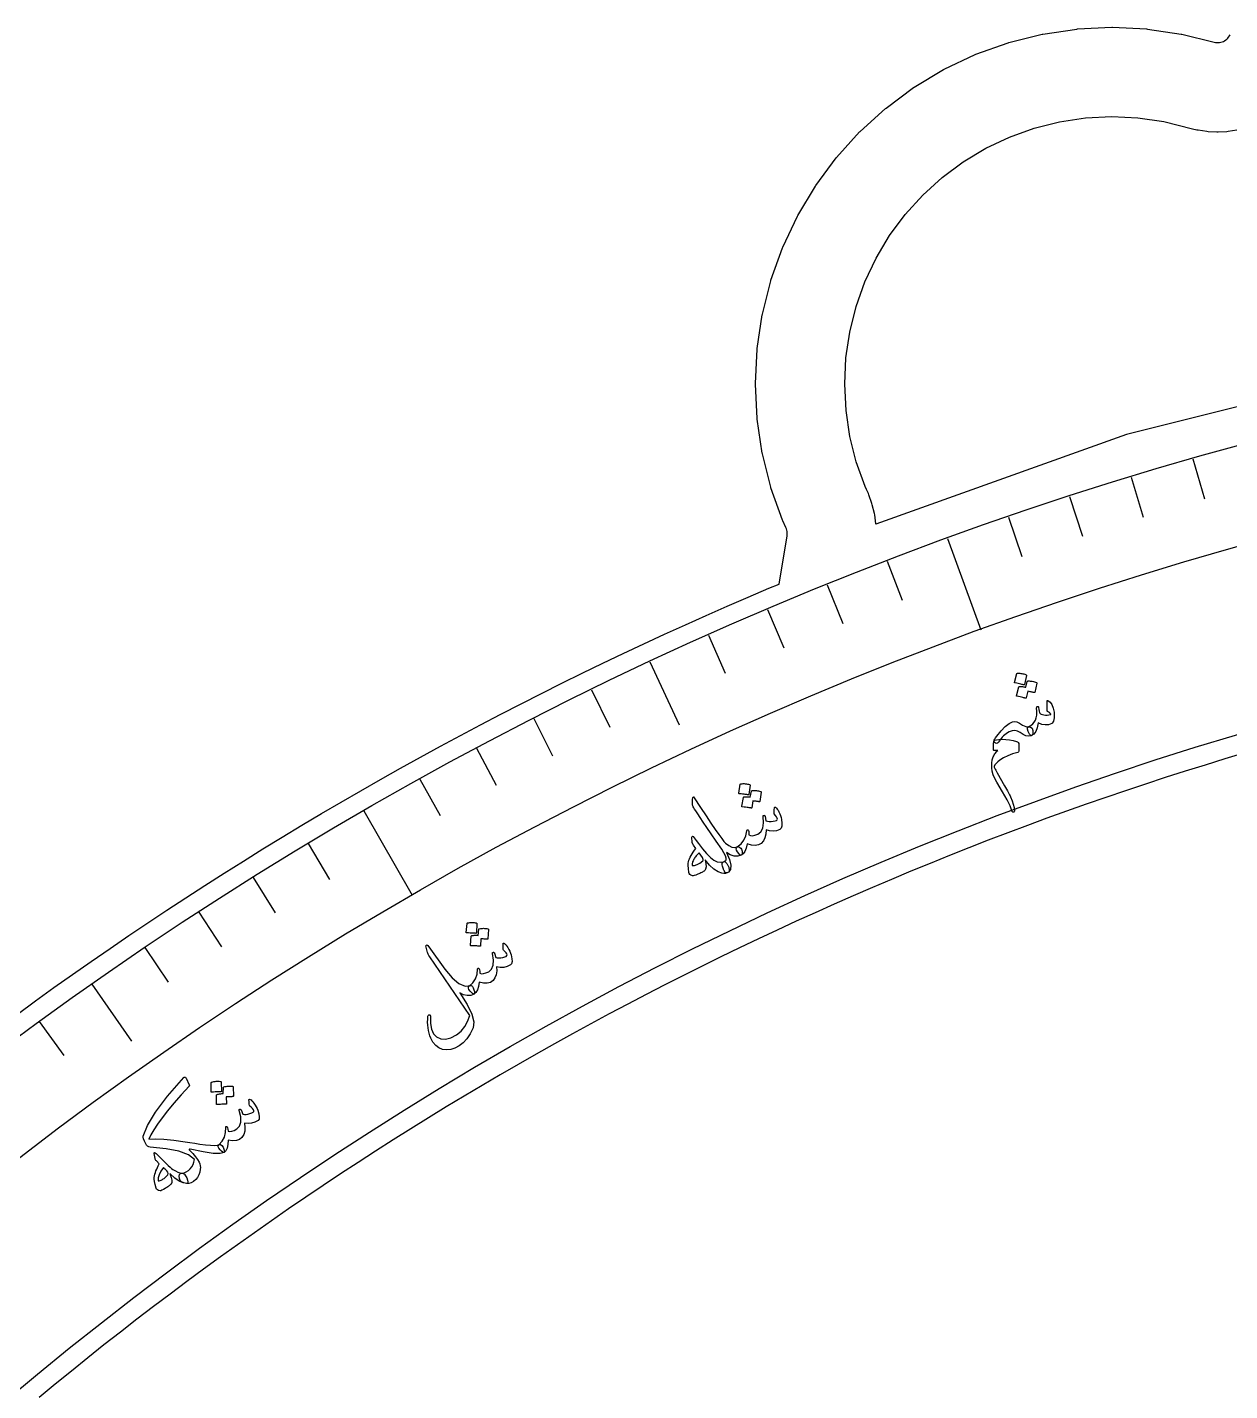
# Model space of a CAD drawing. Header units: millimetres. Extents: x -80 to 80, y -80 to 104.
# Drawn here: x -47.33 to -21.28, y 56.8 to 86.34 of the extents above; entities that cross this region are included whole.
import ezdxf

# ---------------------------------------------------------------- set-up
doc = ezdxf.new("R2010")
doc.units = ezdxf.units.MM
for name, color, linetype in [('CUT_INNER', 6, 'Continuous'), ('CUT_OUTER', 1, 'Continuous'), ('ENGRAVE', 7, 'Continuous'), ('ENGRAVE_FINE', 8, 'Continuous'), ('TEXT', 5, 'Continuous')]:
    doc.layers.add(name, color=color, linetype=linetype)

msp = doc.modelspace()

# ---------------------------------------------------------------- linework, layer by layer
at = {"layer": 'CUT_INNER'}
msp.add_lwpolyline([(-20.9487, 70.6157), (-21.3816, 70.4858), (-21.8137, 70.3533), (-22.245, 70.2181), (-22.6754, 70.0803), (-23.105, 69.9399), (-23.5337, 69.7968), (-23.9615, 69.6511), (-24.3885, 69.5027), (-24.8145, 69.3518), (-25.2395, 69.1982), (-25.6636, 69.042), (-26.0868, 68.8833), (-26.509, 68.7219), (-26.9301, 68.558), (-27.3503, 68.3914), (-27.7694, 68.2223), (-28.1875, 68.0507), (-28.6045, 67.8764), (-29.0205, 67.6996), (-29.4353, 67.5203), (-29.8491, 67.3384), (-30.2617, 67.154), (-30.6732, 66.967), (-31.0835, 66.7776), (-31.4926, 66.5856), (-31.9006, 66.3911), (-32.3074, 66.1941), (-32.7129, 65.9946), (-33.1172, 65.7927), (-33.5203, 65.5882), (-33.9221, 65.3813), (-34.3227, 65.1719), (-34.7219, 64.9601), (-35.1198, 64.7458), (-35.5165, 64.5291), (-35.9117, 64.31), (-36.3056, 64.0884), (-36.6982, 63.8645), (-37.0894, 63.6381), (-37.4792, 63.4093), (-37.8675, 63.1781), (-38.2545, 62.9446), (-38.64, 62.7087), (-39.024, 62.4704), (-39.4066, 62.2298), (-39.7877, 61.9868), (-40.1673, 61.7415), (-40.5454, 61.4939), (-40.9219, 61.244), (-41.2969, 60.9917), (-41.6704, 60.7372), (-42.0423, 60.4804), (-42.4126, 60.2213), (-42.7813, 59.9599), (-43.1484, 59.6963), (-43.5139, 59.4304), (-43.8777, 59.1623), (-44.2399, 58.8919), (-44.6004, 58.6194), (-44.9593, 58.3446), (-45.3164, 58.0676), (-45.6719, 57.7885), (-46.0256, 57.5072), (-46.3776, 57.2237), (-46.7278, 56.938), (-47.0763, 56.6502)], dxfattribs=at)
at = {"layer": 'CUT_OUTER'}
msp.add_lwpolyline([(-47.5562, 64.9512), (-47.1567, 65.2418), (-46.7555, 65.5299), (-46.3526, 65.8156), (-45.9479, 66.0988), (-45.5414, 66.3794), (-45.1333, 66.6576), (-44.7234, 66.9333), (-44.3119, 67.2065), (-43.8987, 67.4771), (-43.4838, 67.7452), (-43.0673, 68.0107), (-42.6492, 68.2737), (-42.2295, 68.5341), (-41.8082, 68.7919), (-41.3853, 69.0472), (-40.9608, 69.2998), (-40.5348, 69.5498), (-40.1073, 69.7972), (-39.6783, 70.042), (-39.2478, 70.2841), (-38.8158, 70.5236), (-38.3823, 70.7605), (-37.9474, 70.9947), (-37.5111, 71.2262), (-37.0734, 71.455), (-36.6342, 71.6811), (-36.1937, 71.9046), (-35.7518, 72.1253), (-35.3086, 72.3433), (-34.8641, 72.5586), (-34.4182, 72.7711), (-33.971, 72.981), (-33.5226, 73.188), (-33.0729, 73.3923), (-32.6219, 73.5939), (-32.1697, 73.7927), (-31.7164, 73.9887), (-31.2618, 74.1819), (-31.0445, 74.2727), (-30.8699, 75.3199), (-30.8665, 75.3501), (-30.866, 75.3804), (-30.8687, 75.4106), (-30.8744, 75.4404), (-30.8831, 75.4695), (-30.8946, 75.4975), (-30.9646, 75.6454), (-30.9702, 75.659), (-31.2208, 76.3592), (-31.225, 76.3733), (-31.4057, 77.0947), (-31.4086, 77.1091), (-31.5177, 77.8447), (-31.5191, 77.8593), (-31.5556, 78.6021), (-31.5556, 78.6168), (-31.5191, 79.3596), (-31.5177, 79.3742), (-31.4086, 80.1098), (-31.4057, 80.1243), (-31.225, 80.8456), (-31.2208, 80.8597), (-30.9702, 81.5599), (-30.9646, 81.5735), (-30.6466, 82.2458), (-30.6397, 82.2587), (-30.2574, 82.8966), (-30.2492, 82.9088), (-29.8062, 83.5061), (-29.7969, 83.5175), (-29.2975, 84.0685), (-29.2871, 84.0789), (-28.736, 84.5783), (-28.7247, 84.5877), (-28.1274, 85.0307), (-28.1151, 85.0389), (-27.4773, 85.4212), (-27.4643, 85.4281), (-26.792, 85.7461), (-26.7784, 85.7517), (-26.0783, 86.0022), (-26.0642, 86.0065), (-25.3428, 86.1872), (-25.3284, 86.1901), (-24.5928, 86.2992), (-24.5781, 86.3006), (-23.8354, 86.3371), (-23.8206, 86.3371), (-23.0779, 86.3006), (-23.0632, 86.2992), (-22.3276, 86.1901), (-22.3132, 86.1872), (-21.6151, 86.0123), (-21.5862, 86.0066), (-21.5569, 86.0037), (-21.5275, 86.0037), (-21.4982, 86.0066), (-21.4693, 86.0123), (-21.4411, 86.0209), (-21.4139, 86.0321), (-21.3879, 86.046), (-21.3635, 86.0624), (-21.3407, 86.081), (-21.3199, 86.1019), (-21.3012, 86.1246), (-21.2849, 86.1491), (-21.271, 86.1751)], dxfattribs=at)
at = {"layer": 'ENGRAVE'}
for points in [[(-15.8023, 79.4436), (-23.5131, 77.5122), (-28.9432, 75.5692), (-28.9441, 75.5799), (-28.9711, 75.7734), (-28.9768, 75.8032), (-29.0231, 75.993), (-29.0318, 76.0221), (-29.097, 76.2062), (-29.1086, 76.2342), (-29.1481, 76.3236), (-29.1779, 76.3865), (-29.3703, 76.9225), (-29.5089, 77.4738), (-29.5929, 78.0361), (-29.6213, 78.604), (-29.594, 79.1718), (-29.5111, 79.7343), (-29.3735, 80.2859), (-29.1824, 80.8214), (-28.9398, 81.3356), (-28.648, 81.8235), (-28.3098, 82.2804), (-27.9284, 82.7021), (-27.5075, 83.0843), (-27.0512, 83.4234), (-26.5638, 83.7161), (-26.0501, 83.9597), (-25.515, 84.1517), (-24.9636, 84.2904), (-24.4013, 84.3743), (-23.8335, 84.4028), (-23.2656, 84.3754), (-22.7032, 84.2925), (-22.0827, 84.1378), (-21.992, 84.1174), (-21.9631, 84.1117), (-21.7756, 84.0839), (-21.7463, 84.081), (-21.5569, 84.0717), (-21.5275, 84.0717), (-21.3381, 84.081), (-21.3088, 84.0839), (-21.1212, 84.1117)], [(-27.3922, 75.2595), (-26.6714, 73.2791)], [(-33.8473, 72.5857), (-33.2111, 71.2214)], [(-40.0447, 69.3595), (-38.991, 67.5344)], [(-45.9374, 65.6054), (-45.074, 64.3723)]]:
    msp.add_lwpolyline(points, dxfattribs=at)
for radius in [80.0894, 77.982, 74.068]:
    msp.add_circle((0, 0), radius, dxfattribs=at)
at = {"layer": 'ENGRAVE_FINE'}
for points in [[(-22.0756, 76.9869), (-21.8267, 76.1187)], [(-23.4159, 76.5899), (-23.1518, 75.7262)], [(-24.749, 76.1696), (-24.4699, 75.3106)], [(-26.0746, 75.7261), (-25.7805, 74.8721)], [(-28.7015, 74.7699), (-28.3778, 73.9267)], [(-30.002, 74.2576), (-29.6637, 73.4202)], [(-31.2934, 73.7227), (-30.9405, 72.8913)], [(-32.5753, 73.1654), (-32.2079, 72.3402)], [(-35.1089, 71.9839), (-34.713, 71.1721)], [(-36.3598, 71.3602), (-35.9498, 70.5555)], [(-37.5997, 70.7148), (-37.1757, 69.9173)], [(-38.8281, 70.0478), (-38.3903, 69.2578)], [(-41.2491, 68.6501), (-40.7839, 67.8759)], [(-42.4409, 67.9197), (-41.9623, 67.1537)], [(-43.6198, 67.1687), (-43.1279, 66.4112)], [(-44.7855, 66.3972), (-44.2804, 65.6484)], [(-47.0754, 64.7937), (-46.5445, 64.063)]]:
    msp.add_lwpolyline(points, dxfattribs=at)
at = {"layer": 'TEXT'}
for points in [[(-25.8914, 72.3325), (-25.8897, 72.3361), (-25.8865, 72.3391), (-25.8819, 72.3413), (-25.8758, 72.3429), (-25.8518, 72.3426), (-25.8283, 72.3413), (-25.8052, 72.339), (-25.7824, 72.3356), (-25.7599, 72.3311), (-25.7373, 72.3254), (-25.7149, 72.3184), (-25.6924, 72.3103), (-25.6863, 72.3066), (-25.6824, 72.3025), (-25.6807, 72.2978), (-25.6813, 72.2927), (-25.7268, 72.0949), (-25.7295, 72.0907), (-25.7342, 72.0887), (-25.7409, 72.089), (-25.7497, 72.0915), (-25.7572, 72.0936), (-25.769, 72.0966), (-25.785, 72.1004), (-25.8052, 72.1051), (-25.8299, 72.1106), (-25.8595, 72.1168), (-25.8938, 72.1236), (-25.9329, 72.1311), (-25.9383, 72.1327), (-25.9416, 72.1351), (-25.9427, 72.1383), (-25.9417, 72.1423)], [(-25.6648, 72.1648), (-25.6631, 72.1684), (-25.6599, 72.1713), (-25.6553, 72.1735), (-25.6492, 72.1751), (-25.6253, 72.1748), (-25.6019, 72.1734), (-25.5788, 72.171), (-25.5561, 72.1675), (-25.5336, 72.1629), (-25.5112, 72.1571), (-25.4887, 72.1501), (-25.4664, 72.1419), (-25.4615, 72.1387), (-25.4584, 72.1346), (-25.457, 72.1296), (-25.4575, 72.1236), (-25.503, 71.926), (-25.505, 71.9229), (-25.5092, 71.9214), (-25.5154, 71.9216), (-25.5237, 71.9234), (-25.5292, 71.9247), (-25.5378, 71.9268), (-25.5495, 71.9295), (-25.5643, 71.9329), (-25.5822, 71.9368), (-25.603, 71.9412), (-25.6269, 71.946), (-25.6538, 71.9512), (-25.6861, 71.8058), (-25.6888, 71.8016), (-25.6935, 71.7996), (-25.7002, 71.7999), (-25.7089, 71.8024), (-25.7164, 71.8045), (-25.7281, 71.8075), (-25.7441, 71.8113), (-25.7643, 71.8161), (-25.7889, 71.8216), (-25.8184, 71.8277), (-25.8526, 71.8346), (-25.8916, 71.8421), (-25.896, 71.844), (-25.8986, 71.8467), (-25.8994, 71.85), (-25.8983, 71.854), (-25.8485, 72.0442), (-25.8468, 72.0478), (-25.8436, 72.0507), (-25.839, 72.053), (-25.8329, 72.0545), (-25.8161, 72.0544), (-25.7992, 72.0538), (-25.7823, 72.0527), (-25.7654, 72.0512), (-25.7486, 72.0491), (-25.732, 72.0461), (-25.7155, 72.0424), (-25.6992, 72.0378)], [(-25.234, 71.7345), (-25.2334, 71.7442), (-25.2305, 71.75), (-25.2253, 71.7518), (-25.2178, 71.7497), (-25.1707, 71.7152), (-25.133, 71.6614), (-25.1046, 71.5881), (-25.0856, 71.4955), (-25.0819, 71.454), (-25.0814, 71.414), (-25.0841, 71.3756), (-25.09, 71.3388), (-25.0987, 71.3052), (-25.1083, 71.2793), (-25.1189, 71.2611), (-25.1303, 71.2506), (-25.2021, 71.2274), (-25.2759, 71.2218), (-25.3519, 71.2339), (-25.4301, 71.2637), (-25.4508, 71.159), (-25.4818, 71.0784), (-25.5231, 71.0219), (-25.5747, 70.9894), (-25.5838, 70.9893), (-25.594, 70.995), (-25.6055, 71.0066), (-25.6182, 71.024), (-25.6489, 71.0825), (-25.6634, 71.128), (-25.6616, 71.1605), (-25.6434, 71.18), (-25.5911, 71.2098), (-25.5476, 71.2438), (-25.5132, 71.282), (-25.4876, 71.3244), (-25.4702, 71.3747), (-25.4601, 71.4364), (-25.4574, 71.5096), (-25.4619, 71.5942), (-25.4612, 71.6047), (-25.4578, 71.6129), (-25.4518, 71.6188), (-25.4432, 71.6223), (-25.4334, 71.623), (-25.426, 71.6194), (-25.421, 71.6118), (-25.4185, 71.6), (-25.4123, 71.5543), (-25.4055, 71.518), (-25.3982, 71.4912), (-25.3904, 71.4738), (-25.3794, 71.4629), (-25.3617, 71.4535), (-25.3374, 71.4456), (-25.3065, 71.4391), (-25.2707, 71.4358), (-25.2341, 71.4366), (-25.1965, 71.4417), (-25.1581, 71.4509), (-25.1579, 71.451), (-25.1575, 71.4511), (-25.1569, 71.4513), (-25.1559, 71.4517), (-25.1552, 71.4542), (-25.1564, 71.4581), (-25.1596, 71.4633), (-25.1648, 71.47), (-25.1731, 71.4784), (-25.1857, 71.4889), (-25.2027, 71.5014), (-25.2239, 71.516), (-25.2277, 71.5187), (-25.2304, 71.5227), (-25.2321, 71.5279), (-25.2328, 71.5344)], [(-25.9849, 71.291), (-25.9434, 71.2966), (-25.893, 71.2867), (-25.8336, 71.2611), (-25.7653, 71.2198), (-25.7298, 71.1987), (-25.6988, 71.1846), (-25.6721, 71.1776), (-25.6498, 71.1778), (-25.5961, 71.1765), (-25.5609, 71.1511), (-25.5442, 71.1018), (-25.546, 71.0285), (-25.5495, 71.0147), (-25.5565, 71.0032), (-25.567, 70.994), (-25.5811, 70.9871), (-25.6353, 70.9771), (-25.6928, 70.9851), (-25.7536, 71.0109), (-25.8177, 71.0548), (-25.8737, 71.0893), (-25.9327, 71.1033), (-25.9947, 71.0967), (-26.0596, 71.0695), (-26.0917, 71.0505), (-26.1224, 71.0296), (-26.1517, 71.0069), (-26.1794, 70.9823), (-26.2055, 70.9558), (-26.2296, 70.9277), (-26.2517, 70.8979), (-26.2718, 70.8665), (-26.291, 70.8417), (-26.3109, 70.8268), (-26.3315, 70.8218), (-26.3528, 70.8268), (-26.3725, 70.8376), (-26.3855, 70.8489), (-26.3918, 70.8605), (-26.3913, 70.8725), (-26.3845, 70.8892), (-26.3709, 70.9126), (-26.3505, 70.9427), (-26.3233, 70.9795), (-26.2286, 71.0964), (-26.1405, 71.1873), (-26.0593, 71.2521), (-25.9849, 71.291)], [(-26.3993, 70.7014), (-26.3991, 70.7699), (-26.3966, 70.8225), (-26.3917, 70.8592), (-26.3845, 70.8799), (-26.3661, 70.8927), (-26.3311, 70.9021), (-26.2796, 70.908), (-26.2115, 70.9104), (-26.1319, 70.908), (-26.0527, 70.8994), (-25.974, 70.8845), (-25.8958, 70.8633), (-25.8748, 70.8539), (-25.8596, 70.8394), (-25.8504, 70.8197), (-25.847, 70.7949), (-25.8456, 70.7693), (-25.8448, 70.7466), (-25.8443, 70.7266), (-25.8443, 70.7096), (-25.8446, 70.6955), (-25.8448, 70.6848), (-25.8451, 70.6774), (-25.8453, 70.6732), (-25.8481, 70.6535), (-25.8534, 70.6385), (-25.8614, 70.6282), (-25.872, 70.6227), (-25.9846, 70.5926), (-26.0872, 70.5549), (-26.18, 70.5096), (-26.2627, 70.4567), (-26.3057, 70.4233), (-26.3404, 70.3892), (-26.3669, 70.3547), (-26.3852, 70.3196), (-26.384, 70.3144), (-26.3807, 70.306), (-26.3752, 70.2942), (-26.3677, 70.2793), (-26.358, 70.261), (-26.3462, 70.2395), (-26.3323, 70.2148), (-26.3163, 70.1867), (-26.1584, 69.9045), (-26.1359, 69.8652), (-26.115, 69.8285), (-26.0957, 69.7943), (-26.0782, 69.7626), (-26.0626, 69.7335), (-26.0489, 69.7071), (-26.0374, 69.6835), (-26.0278, 69.6625), (-25.9933, 69.58), (-25.9676, 69.5029), (-25.9507, 69.4313), (-25.9425, 69.3651), (-25.9441, 69.352), (-25.948, 69.342), (-25.9542, 69.335), (-25.9626, 69.3311), (-25.9756, 69.3312), (-25.9869, 69.3394), (-25.9965, 69.3558), (-26.0046, 69.3803), (-26.0388, 69.4701), (-26.1034, 69.5999), (-26.1983, 69.7697), (-26.3239, 69.9795), (-26.3683, 70.0632), (-26.4014, 70.1427), (-26.4231, 70.2182), (-26.4334, 70.2895), (-26.4349, 70.3228), (-26.4352, 70.3546), (-26.4344, 70.3849), (-26.4324, 70.4137), (-26.4292, 70.4408), (-26.4247, 70.4662), (-26.4189, 70.4898), (-26.4119, 70.5116), (-26.4025, 70.5326), (-26.392, 70.5533), (-26.3802, 70.5734), (-26.3672, 70.5932), (-26.3532, 70.6125), (-26.3383, 70.6316), (-26.3225, 70.6504), (-26.3059, 70.6689), (-26.3076, 70.6694), (-26.3099, 70.6698), (-26.3126, 70.67), (-26.3159, 70.67), (-26.3197, 70.6698), (-26.324, 70.6693), (-26.3289, 70.6687), (-26.3342, 70.6679), (-26.3393, 70.6684), (-26.3444, 70.6687), (-26.3495, 70.6688), (-26.3548, 70.6687), (-26.3602, 70.6685), (-26.3658, 70.6685), (-26.3715, 70.6685), (-26.3775, 70.6686), (-26.3871, 70.6712), (-26.3939, 70.6775), (-26.398, 70.6876), (-26.3993, 70.7014)], [(-31.8831, 69.9358), (-31.8817, 69.9396), (-31.8787, 69.9427), (-31.8743, 69.9454), (-31.8684, 69.9475), (-31.8445, 69.9492), (-31.8209, 69.9499), (-31.7977, 69.9495), (-31.7747, 69.948), (-31.7518, 69.9454), (-31.7289, 69.9416), (-31.7059, 69.9366), (-31.6828, 69.9304), (-31.6764, 69.9273), (-31.6722, 69.9235), (-31.6702, 69.919), (-31.6703, 69.9138), (-31.699, 69.7129), (-31.7014, 69.7084), (-31.7059, 69.706), (-31.7127, 69.7057), (-31.7216, 69.7075), (-31.7293, 69.709), (-31.7413, 69.711), (-31.7575, 69.7135), (-31.7781, 69.7164), (-31.8032, 69.7198), (-31.8332, 69.7235), (-31.8679, 69.7274), (-31.9075, 69.7316), (-31.9131, 69.7328), (-31.9166, 69.7349), (-31.918, 69.738), (-31.9173, 69.742)], [(-31.6432, 69.7877), (-31.6417, 69.7914), (-31.6388, 69.7946), (-31.6344, 69.7972), (-31.6284, 69.7993), (-31.6046, 69.801), (-31.5811, 69.8016), (-31.5579, 69.8011), (-31.535, 69.7996), (-31.5122, 69.7969), (-31.4893, 69.793), (-31.4664, 69.7879), (-31.4434, 69.7816), (-31.4383, 69.7788), (-31.4348, 69.775), (-31.4331, 69.7701), (-31.433, 69.7641), (-31.4618, 69.5633), (-31.4636, 69.5601), (-31.4676, 69.5583), (-31.4738, 69.5579), (-31.4823, 69.559), (-31.4879, 69.5599), (-31.4966, 69.5612), (-31.5085, 69.5629), (-31.5235, 69.5651), (-31.5417, 69.5675), (-31.5629, 69.5701), (-31.5871, 69.5729), (-31.6143, 69.5758), (-31.6343, 69.4282), (-31.6366, 69.4237), (-31.6411, 69.4214), (-31.6478, 69.4211), (-31.6567, 69.4229), (-31.6644, 69.4244), (-31.6763, 69.4263), (-31.6926, 69.4288), (-31.7131, 69.4318), (-31.7381, 69.4352), (-31.768, 69.4389), (-31.8027, 69.4428), (-31.8422, 69.447), (-31.8468, 69.4486), (-31.8496, 69.4511), (-31.8506, 69.4543), (-31.8498, 69.4584), (-31.8162, 69.6521), (-31.8148, 69.6558), (-31.8118, 69.659), (-31.8074, 69.6616), (-31.8015, 69.6637), (-31.7847, 69.665), (-31.7678, 69.6658), (-31.7509, 69.6661), (-31.7339, 69.6661), (-31.717, 69.6654), (-31.7001, 69.6638), (-31.6834, 69.6615), (-31.6668, 69.6583)], [(-32.2669, 68.1563), (-32.2735, 68.1964), (-32.2731, 68.2268), (-32.2655, 68.2475), (-32.2509, 68.2585), (-32.2279, 68.2673), (-32.2106, 68.2769), (-32.1989, 68.2872), (-32.1929, 68.2983), (-32.1918, 68.3375), (-32.2072, 68.3892), (-32.239, 68.4534), (-32.2872, 68.5301), (-32.4067, 68.7062), (-32.5131, 68.863), (-32.6062, 69.0004), (-32.6861, 69.1186), (-32.7529, 69.2174), (-32.8066, 69.2969), (-32.8473, 69.3571), (-32.8749, 69.3979), (-32.8918, 69.4255), (-32.9043, 69.4493), (-32.9125, 69.4693), (-32.9164, 69.4854), (-32.921, 69.6127), (-32.915, 69.6453), (-32.9062, 69.6614), (-32.8946, 69.6611), (-32.8804, 69.6443), (-32.746, 69.4348), (-32.6258, 69.2501), (-32.5197, 69.0903), (-32.4276, 68.9555), (-32.3498, 68.8454), (-32.2864, 68.7597), (-32.2373, 68.6986), (-32.2026, 68.662), (-32.1313, 68.6083), (-32.0654, 68.577), (-32.0047, 68.5681), (-31.9492, 68.5816), (-31.9315, 68.5856), (-31.9132, 68.5816), (-31.8943, 68.5694), (-31.8747, 68.5492), (-31.8601, 68.5288), (-31.8495, 68.5069), (-31.8427, 68.4835), (-31.84, 68.4586), (-31.8412, 68.4363), (-31.8455, 68.4188), (-31.853, 68.406), (-31.8636, 68.3979), (-31.94, 68.3756), (-32.019, 68.3787), (-32.1008, 68.4073), (-32.1853, 68.4612), (-32.1182, 68.3058), (-32.0881, 68.1822), (-32.0947, 68.0904), (-32.1382, 68.0304), (-32.1525, 68.0214), (-32.1659, 68.016), (-32.1786, 68.0141), (-32.1905, 68.0156), (-32.2038, 68.0213), (-32.2159, 68.0316), (-32.2268, 68.0465), (-32.2366, 68.066), (-32.2408, 68.0776), (-32.245, 68.0891), (-32.2492, 68.1005), (-32.2532, 68.1117), (-32.2571, 68.1228), (-32.2607, 68.134), (-32.264, 68.1451), (-32.2669, 68.1563)], [(-31.1406, 69.4339), (-31.1375, 69.439), (-31.1317, 69.4404), (-31.1234, 69.4379), (-31.1124, 69.4318), (-31.0981, 69.4194), (-31.0825, 69.3995), (-31.0658, 69.3722), (-31.0479, 69.3373), (-31.0291, 69.297), (-31.0135, 69.2565), (-31.0013, 69.2157), (-30.9923, 69.1747), (-30.9824, 69.0916), (-30.9843, 69.0278), (-30.9979, 68.9834), (-31.0233, 68.9585), (-31.0972, 68.9303), (-31.1723, 68.919), (-31.2487, 68.9248), (-31.3263, 68.9475), (-31.3302, 68.8543), (-31.3488, 68.7746), (-31.382, 68.7083), (-31.4298, 68.6553), (-31.4897, 68.621), (-31.5603, 68.6078), (-31.6415, 68.6156), (-31.7334, 68.6445), (-31.7548, 68.5532), (-31.7839, 68.4815), (-31.8208, 68.4295), (-31.8656, 68.397), (-31.8781, 68.398), (-31.8954, 68.4104), (-31.9173, 68.4343), (-31.944, 68.4697), (-31.9652, 68.5071), (-31.9734, 68.538), (-31.9688, 68.5625), (-31.9512, 68.5806), (-31.8672, 68.6456), (-31.8041, 68.7253), (-31.762, 68.8196), (-31.7407, 68.9287), (-31.7396, 68.9347), (-31.7376, 68.9395), (-31.7348, 68.9431), (-31.7311, 68.9455), (-31.726, 68.9473), (-31.721, 68.9477), (-31.716, 68.9469), (-31.711, 68.9449), (-31.704, 68.9348), (-31.6999, 68.9141), (-31.6987, 68.8827), (-31.7003, 68.8408), (-31.6656, 68.825), (-31.6216, 68.8218), (-31.5683, 68.8313), (-31.5057, 68.8533), (-31.4379, 68.9033), (-31.3957, 68.9846), (-31.379, 69.0971), (-31.3878, 69.241), (-31.3884, 69.2483), (-31.3876, 69.2541), (-31.3855, 69.2583), (-31.382, 69.2609), (-31.376, 69.263), (-31.3703, 69.2637), (-31.3649, 69.2631), (-31.3598, 69.2611), (-31.3549, 69.2571), (-31.351, 69.2527), (-31.3482, 69.2478), (-31.3464, 69.2424), (-31.3279, 69.147), (-31.2943, 69.1366), (-31.257, 69.1309), (-31.216, 69.13), (-31.1712, 69.1338), (-31.1297, 69.1419), (-31.1002, 69.1528), (-31.0829, 69.1666), (-31.0776, 69.1834), (-31.0823, 69.2031), (-31.0959, 69.2282), (-31.1183, 69.2586), (-31.1496, 69.2942), (-31.1526, 69.3068), (-31.1522, 69.3343), (-31.1482, 69.3767), (-31.1406, 69.4339)], [(-32.5272, 68.3492), (-32.4574, 68.2919), (-32.3881, 68.2577), (-32.3193, 68.2465), (-32.2509, 68.2585), (-32.2318, 68.261), (-32.2128, 68.2553), (-32.1941, 68.2414), (-32.1755, 68.2194), (-32.1674, 68.2069), (-32.1597, 68.1939), (-32.1524, 68.1803), (-32.1455, 68.1663), (-32.1393, 68.1518), (-32.1341, 68.1369), (-32.1299, 68.1214), (-32.1267, 68.1055), (-32.1232, 68.0785), (-32.1236, 68.0572), (-32.1279, 68.0414), (-32.1361, 68.0313), (-32.1698, 68.0154), (-32.2051, 68.0062), (-32.2421, 68.0036), (-32.2806, 68.0077), (-32.3667, 68.0399), (-32.4566, 68.0992), (-32.5503, 68.1856), (-32.6477, 68.2992), (-32.6306, 68.2126), (-32.6261, 68.1448), (-32.6344, 68.0959), (-32.6554, 68.0659), (-32.6696, 68.0556), (-32.685, 68.0454), (-32.7015, 68.0353), (-32.7191, 68.0253), (-32.738, 68.0153), (-32.7583, 68.0052), (-32.7799, 67.9951), (-32.8029, 67.9849), (-32.8458, 67.9676), (-32.8799, 67.9565), (-32.9052, 67.9514), (-32.9216, 67.9526), (-32.9531, 67.9639), (-32.9765, 67.9797), (-32.9918, 68.0001), (-32.9991, 68.0251), (-33.0083, 68.1094), (-33.013, 68.176), (-33.013, 68.2247), (-33.0084, 68.2557), (-32.9981, 68.2892), (-32.9849, 68.3233), (-32.9689, 68.3582), (-32.9501, 68.3938), (-32.9286, 68.4302), (-32.9042, 68.4672), (-32.877, 68.5049), (-32.8469, 68.5433), (-32.8981, 68.6187), (-32.9037, 68.628), (-32.9088, 68.6366), (-32.9135, 68.6445), (-32.9177, 68.6517), (-32.9211, 68.6584), (-32.9235, 68.6646), (-32.9249, 68.6703), (-32.9253, 68.6755), (-32.9302, 68.7905), (-32.928, 68.8072), (-32.9192, 68.8108), (-32.9039, 68.8013), (-32.8819, 68.7787), (-32.8368, 68.7145), (-32.7917, 68.6534), (-32.7467, 68.5953), (-32.7018, 68.5404), (-32.6573, 68.4883), (-32.6133, 68.4391), (-32.57, 68.3928), (-32.5272, 68.3492)], [(-32.776, 68.4475), (-32.7884, 68.4362), (-32.8011, 68.4242), (-32.814, 68.4115), (-32.8272, 68.398), (-32.8403, 68.3834), (-32.8531, 68.3674), (-32.8655, 68.3501), (-32.8776, 68.3313), (-32.8892, 68.3128), (-32.8995, 68.2939), (-32.9084, 68.2748), (-32.9159, 68.2554), (-32.9219, 68.2358), (-32.9262, 68.216), (-32.9289, 68.1961), (-32.93, 68.1761), (-32.8738, 68.1774), (-32.8164, 68.1952), (-32.758, 68.2294), (-32.6983, 68.28), (-32.6913, 68.2926), (-32.6896, 68.3085), (-32.6932, 68.3279), (-32.7022, 68.3505)], [(-37.8045, 66.9206), (-37.8034, 66.9245), (-37.8007, 66.9279), (-37.7965, 66.9309), (-37.7908, 66.9335), (-37.7672, 66.9373), (-37.7437, 66.94), (-37.7205, 66.9417), (-37.6975, 66.9422), (-37.6745, 66.9416), (-37.6514, 66.9397), (-37.628, 66.9367), (-37.6045, 66.9325), (-37.5978, 66.93), (-37.5933, 66.9265), (-37.5909, 66.9222), (-37.5906, 66.9171), (-37.6019, 66.7144), (-37.6038, 66.7098), (-37.6081, 66.707), (-37.6148, 66.7061), (-37.6239, 66.7072), (-37.6316, 66.708), (-37.6437, 66.7089), (-37.6602, 66.71), (-37.6809, 66.7112), (-37.7062, 66.7124), (-37.7364, 66.7134), (-37.7714, 66.7143), (-37.8112, 66.7151), (-37.8168, 66.7158), (-37.8204, 66.7176), (-37.8221, 66.7205), (-37.8218, 66.7246)], [(-37.5526, 66.7938), (-37.5515, 66.7976), (-37.5489, 66.8011), (-37.5447, 66.8041), (-37.539, 66.8066), (-37.5154, 66.8104), (-37.492, 66.813), (-37.4689, 66.8145), (-37.4459, 66.815), (-37.423, 66.8143), (-37.3999, 66.8124), (-37.3766, 66.8093), (-37.3531, 66.805), (-37.3477, 66.8027), (-37.344, 66.7991), (-37.3418, 66.7944), (-37.3412, 66.7884), (-37.3526, 66.5859), (-37.3541, 66.5825), (-37.3579, 66.5804), (-37.3641, 66.5795), (-37.3726, 66.5799), (-37.3782, 66.5803), (-37.3871, 66.5808), (-37.3991, 66.5815), (-37.4142, 66.5823), (-37.4325, 66.5832), (-37.4538, 66.584), (-37.4782, 66.5846), (-37.5056, 66.5852), (-37.5127, 66.4364), (-37.5147, 66.4318), (-37.519, 66.429), (-37.5256, 66.4282), (-37.5347, 66.4292), (-37.5424, 66.43), (-37.5545, 66.4309), (-37.5709, 66.432), (-37.5916, 66.4332), (-37.6168, 66.4344), (-37.6469, 66.4355), (-37.6818, 66.4365), (-37.7215, 66.4372), (-37.7262, 66.4384), (-37.7292, 66.4406), (-37.7305, 66.4437), (-37.7301, 66.4479), (-37.7133, 66.6437), (-37.7122, 66.6476), (-37.7096, 66.651), (-37.7054, 66.654), (-37.6997, 66.6566), (-37.683, 66.6593), (-37.6663, 66.6616), (-37.6495, 66.6634), (-37.6326, 66.6648), (-37.6156, 66.6655), (-37.5987, 66.6655), (-37.5818, 66.6646), (-37.565, 66.6628)], [(-37.0214, 66.4848), (-37.0187, 66.4901), (-37.0131, 66.4919), (-37.0046, 66.4903), (-36.9931, 66.485), (-36.9778, 66.4739), (-36.9606, 66.4555), (-36.9415, 66.4297), (-36.9207, 66.3965), (-36.8985, 66.358), (-36.8795, 66.319), (-36.8638, 66.2794), (-36.8513, 66.2393), (-36.8343, 66.1573), (-36.8306, 66.0937), (-36.8403, 66.0483), (-36.8634, 66.0212), (-36.9346, 65.9867), (-37.0085, 65.9691), (-37.0851, 65.9682), (-37.1644, 65.9841), (-37.1603, 65.8909), (-37.1719, 65.8099), (-37.1992, 65.741), (-37.2423, 65.684), (-37.299, 65.6447), (-37.3682, 65.6255), (-37.4497, 65.6263), (-37.5438, 65.6471), (-37.5572, 65.5543), (-37.58, 65.4804), (-37.6123, 65.4253), (-37.6541, 65.3891), (-37.6667, 65.389), (-37.6849, 65.3999), (-37.7089, 65.4218), (-37.7385, 65.4548), (-37.7628, 65.4901), (-37.7737, 65.5202), (-37.7712, 65.5451), (-37.7553, 65.5647), (-37.6772, 65.6366), (-37.6212, 65.7214), (-37.5874, 65.8191), (-37.5757, 65.9296), (-37.575, 65.9356), (-37.5735, 65.9406), (-37.571, 65.9444), (-37.5675, 65.9472), (-37.5626, 65.9493), (-37.5576, 65.9503), (-37.5526, 65.9499), (-37.5474, 65.9483), (-37.5396, 65.9388), (-37.5337, 65.9185), (-37.5298, 65.8874), (-37.5277, 65.8455), (-37.4918, 65.8327), (-37.4478, 65.8334), (-37.3955, 65.8474), (-37.3349, 65.8748), (-37.2717, 65.9305), (-37.2367, 66.015), (-37.2298, 66.1286), (-37.251, 66.2712), (-37.2522, 66.2784), (-37.2519, 66.2842), (-37.2502, 66.2886), (-37.247, 66.2915), (-37.2411, 66.2941), (-37.2355, 66.2954), (-37.2301, 66.2952), (-37.2248, 66.2936), (-37.2196, 66.2901), (-37.2154, 66.286), (-37.2121, 66.2814), (-37.2099, 66.2762), (-37.1832, 66.1827), (-37.1488, 66.1752), (-37.1112, 66.1728), (-37.0702, 66.1754), (-37.026, 66.1831), (-36.9853, 66.1947), (-36.9569, 66.2082), (-36.9408, 66.2235), (-36.937, 66.2406), (-36.9434, 66.2599), (-36.9591, 66.2837), (-36.984, 66.312), (-37.0183, 66.3447), (-37.0224, 66.3571), (-37.0243, 66.3845), (-37.024, 66.4271), (-37.0214, 66.4848)], [(-38.284, 65.9299), (-38.1278, 65.7407), (-37.9807, 65.6191), (-37.8427, 65.5649), (-37.7138, 65.5781), (-37.7016, 65.5721), (-37.6882, 65.5539), (-37.6736, 65.5233), (-37.6577, 65.4805), (-37.6466, 65.446), (-37.6419, 65.4195), (-37.6438, 65.4009), (-37.6522, 65.3902), (-37.724, 65.3618), (-37.7998, 65.357), (-37.8797, 65.3758), (-37.9636, 65.4182), (-37.8036, 65.1662), (-37.7022, 64.9556), (-37.6592, 64.7866), (-37.6746, 64.6591), (-37.7397, 64.5274), (-37.8112, 64.4182), (-37.8893, 64.3313), (-37.974, 64.2668), (-38.0679, 64.2179), (-38.1591, 64.1891), (-38.2479, 64.1803), (-38.3342, 64.1916), (-38.4141, 64.2228), (-38.4837, 64.274), (-38.543, 64.3451), (-38.5919, 64.4362), (-38.6118, 64.4886), (-38.6282, 64.543), (-38.6412, 64.5996), (-38.6506, 64.6582), (-38.6564, 64.719), (-38.6584, 64.782), (-38.6567, 64.8473), (-38.6512, 64.9148), (-38.6491, 64.9229), (-38.6458, 64.9298), (-38.641, 64.9356), (-38.635, 64.9402), (-38.6291, 64.9427), (-38.6231, 64.9433), (-38.617, 64.942), (-38.6107, 64.9389), (-38.6052, 64.9338), (-38.6015, 64.9267), (-38.5995, 64.9175), (-38.5992, 64.9064), (-38.5969, 64.7524), (-38.5741, 64.6272), (-38.5311, 64.5308), (-38.4678, 64.4632), (-38.3737, 64.4176), (-38.2698, 64.4101), (-38.156, 64.4408), (-38.0323, 64.5095), (-37.9346, 64.5905), (-37.8543, 64.6871), (-37.7914, 64.7995), (-37.7459, 64.9276), (-38.6096, 66.1962), (-38.6302, 66.2266), (-38.6461, 66.2531), (-38.6575, 66.2758), (-38.6644, 66.2946), (-38.695, 66.4331), (-38.6865, 66.4514), (-38.6733, 66.4549), (-38.6555, 66.4434), (-38.6329, 66.4172)], [(-43.9376, 63.5871), (-43.9321, 63.5904), (-43.9268, 63.5926), (-43.9217, 63.5935), (-43.9168, 63.5933), (-43.9098, 63.5915), (-43.9033, 63.5869), (-43.8974, 63.5795), (-43.892, 63.5694), (-43.8244, 63.4273), (-43.8221, 63.4202), (-43.8222, 63.413), (-43.8248, 63.406), (-43.8298, 63.3989), (-44.0032, 63.2055), (-44.158, 63.0258), (-44.2944, 62.86), (-44.4125, 62.7081), (-44.5124, 62.5704), (-44.5942, 62.447), (-44.6578, 62.338), (-44.7034, 62.2435), (-44.5542, 62.2547), (-44.3727, 62.2496), (-44.1592, 62.228), (-43.9137, 62.1895), (-43.8119, 62.173), (-43.7046, 62.1572), (-43.5917, 62.142), (-43.4733, 62.1275), (-43.3645, 62.1166), (-43.2802, 62.1121), (-43.2204, 62.1141), (-43.185, 62.1228), (-43.1478, 62.1301), (-43.1157, 62.1134), (-43.0887, 62.0725), (-43.0667, 62.0076), (-43.0631, 61.9885), (-43.0623, 61.9736), (-43.0644, 61.9629), (-43.0694, 61.9564), (-43.1545, 61.9338), (-43.3051, 61.9389), (-43.5214, 61.9711), (-43.8039, 62.03), (-43.8172, 62.0287), (-43.8249, 62.0256), (-43.8267, 62.0206), (-43.8228, 62.0139), (-43.7497, 61.9363), (-43.6899, 61.8666), (-43.6432, 61.8049), (-43.6096, 61.751), (-43.5957, 61.7107), (-43.5869, 61.6713), (-43.5831, 61.6328), (-43.5845, 61.5951), (-43.5956, 61.5302), (-43.6156, 61.4717), (-43.6446, 61.4195), (-43.6825, 61.3737), (-43.7312, 61.3311), (-43.7806, 61.3024), (-43.8307, 61.2877), (-43.8815, 61.287), (-43.944, 61.2995), (-43.9909, 61.3214), (-44.0222, 61.3528), (-44.0379, 61.3937), (-44.0426, 61.4454), (-44.0355, 61.4827), (-44.0166, 61.5055), (-43.9861, 61.5139), (-43.9363, 61.5209), (-43.889, 61.5382), (-43.8443, 61.5658), (-43.8021, 61.6036), (-43.7658, 61.6487), (-43.7391, 61.698), (-43.7219, 61.7516), (-43.7141, 61.8095), (-43.8441, 61.908), (-44.0471, 61.9853), (-44.3235, 62.0408), (-44.6736, 62.0736), (-44.7022, 62.0791), (-44.7271, 62.0926), (-44.7483, 62.114), (-44.7657, 62.1432), (-44.7944, 62.2044), (-44.8138, 62.2528), (-44.824, 62.2885), (-44.8251, 62.3113), (-44.7327, 62.5419), (-44.5555, 62.831), (-44.2924, 63.1778), (-43.942, 63.5814), (-43.9412, 63.582), (-43.9405, 63.5827), (-43.9401, 63.5835), (-43.9398, 63.5842), (-43.9396, 63.585), (-43.9391, 63.5857), (-43.9385, 63.5864), (-43.9376, 63.5871)], [(-43.3473, 63.471), (-43.3465, 63.4749), (-43.3442, 63.4785), (-43.3403, 63.4819), (-43.3348, 63.485), (-43.3115, 63.4908), (-43.2884, 63.4954), (-43.2654, 63.499), (-43.2426, 63.5015), (-43.2196, 63.5028), (-43.1963, 63.503), (-43.1728, 63.502), (-43.149, 63.4998), (-43.1422, 63.4978), (-43.1374, 63.4948), (-43.1346, 63.4907), (-43.1339, 63.4856), (-43.1279, 63.2827), (-43.1294, 63.2779), (-43.1335, 63.2748), (-43.1401, 63.2733), (-43.1492, 63.2736), (-43.157, 63.2737), (-43.1692, 63.2736), (-43.1856, 63.2733), (-43.2064, 63.2727), (-43.2317, 63.2718), (-43.2619, 63.2703), (-43.2968, 63.2682), (-43.3365, 63.2656), (-43.3422, 63.2658), (-43.346, 63.2673), (-43.3479, 63.2701), (-43.3479, 63.2741)], [(-43.0856, 63.3659), (-43.0848, 63.3699), (-43.0825, 63.3735), (-43.0786, 63.3768), (-43.0731, 63.3799), (-43.0499, 63.3856), (-43.0268, 63.3902), (-43.0039, 63.3937), (-42.9811, 63.3961), (-42.9581, 63.3974), (-42.9349, 63.3974), (-42.9115, 63.3963), (-42.8877, 63.394), (-42.8822, 63.3922), (-42.8781, 63.389), (-42.8756, 63.3844), (-42.8745, 63.3785), (-42.8687, 63.1758), (-42.8698, 63.1723), (-42.8735, 63.1698), (-42.8795, 63.1684), (-42.888, 63.1681), (-42.8937, 63.168), (-42.9026, 63.1678), (-42.9146, 63.1674), (-42.9298, 63.167), (-42.948, 63.1663), (-42.9693, 63.1652), (-42.9937, 63.1638), (-43.021, 63.1621), (-43.0155, 63.0132), (-43.017, 63.0084), (-43.0211, 63.0053), (-43.0276, 63.0039), (-43.0367, 63.0042), (-43.0445, 63.0043), (-43.0566, 63.0042), (-43.0731, 63.0039), (-43.0938, 63.0034), (-43.1191, 63.0024), (-43.1491, 63.001), (-43.1839, 62.9989), (-43.2236, 62.9963), (-43.2284, 62.9971), (-43.2316, 62.999), (-43.2331, 63.002), (-43.2331, 63.0062), (-43.2329, 63.2028), (-43.2322, 63.2067), (-43.2298, 63.2103), (-43.2259, 63.2137), (-43.2205, 63.2168), (-43.2041, 63.2209), (-43.1876, 63.2246), (-43.171, 63.2278), (-43.1543, 63.2306), (-43.1375, 63.2328), (-43.1206, 63.2342), (-43.1037, 63.2347), (-43.0868, 63.2344)], [(-42.5301, 63.1031), (-42.5279, 63.1087), (-42.5224, 63.111), (-42.5138, 63.11), (-42.5019, 63.1058), (-42.4857, 63.096), (-42.467, 63.0791), (-42.4458, 63.055), (-42.4222, 63.0237), (-42.3968, 62.9872), (-42.3746, 62.95), (-42.3556, 62.9119), (-42.3397, 62.873), (-42.3158, 62.7927), (-42.3068, 62.7296), (-42.3126, 62.6836), (-42.3333, 62.6546), (-42.4013, 62.6142), (-42.4734, 62.5904), (-42.5496, 62.583), (-42.6301, 62.5921), (-42.618, 62.4996), (-42.6227, 62.4179), (-42.6441, 62.3469), (-42.6822, 62.2865), (-42.7354, 62.2425), (-42.8026, 62.2175), (-42.884, 62.2114), (-42.9795, 62.2241), (-42.985, 62.1305), (-43.0014, 62.0549), (-43.029, 61.9973), (-43.0675, 61.9577), (-43.08, 61.9565), (-43.0991, 61.9659), (-43.1249, 61.9857), (-43.1572, 62.016), (-43.1844, 62.0492), (-43.1978, 62.0782), (-43.1974, 62.1032), (-43.1832, 62.124), (-43.1115, 62.2024), (-43.063, 62.2916), (-43.0375, 62.3918), (-43.0352, 62.5029), (-43.0351, 62.509), (-43.034, 62.514), (-43.0318, 62.5181), (-43.0286, 62.5211), (-43.0239, 62.5237), (-43.019, 62.525), (-43.0139, 62.5251), (-43.0087, 62.5239), (-43.0001, 62.5151), (-42.9925, 62.4954), (-42.9859, 62.4648), (-42.9803, 62.4232), (-42.9435, 62.4135), (-42.8996, 62.4179), (-42.8487, 62.4363), (-42.7907, 62.4687), (-42.7324, 62.5296), (-42.7047, 62.6168), (-42.7075, 62.7305), (-42.7407, 62.8708), (-42.7425, 62.8779), (-42.7427, 62.8837), (-42.7413, 62.8882), (-42.7384, 62.8914), (-42.7328, 62.8945), (-42.7273, 62.8962), (-42.7219, 62.8965), (-42.7165, 62.8954), (-42.711, 62.8923), (-42.7065, 62.8886), (-42.7029, 62.8843), (-42.7002, 62.8793), (-42.6657, 62.7884), (-42.6308, 62.7839), (-42.593, 62.7847), (-42.5525, 62.7908), (-42.509, 62.8022), (-42.4695, 62.8172), (-42.4423, 62.833), (-42.4275, 62.8496), (-42.4252, 62.867), (-42.4332, 62.8857), (-42.4509, 62.908), (-42.4781, 62.9341), (-42.5151, 62.9639), (-42.5202, 62.9758), (-42.5245, 63.003), (-42.5278, 63.0454), (-42.5301, 63.1031)], [(-43.9829, 61.5134), (-43.9536, 61.5068), (-43.9267, 61.4878), (-43.9023, 61.4563), (-43.8804, 61.4123), (-43.8619, 61.3586), (-43.8556, 61.32), (-43.8616, 61.2966), (-43.8797, 61.2883), (-43.9558, 61.2997), (-44.042, 61.3388), (-44.1382, 61.4057), (-44.2444, 61.5004), (-44.2167, 61.4198), (-44.203, 61.3554), (-44.2034, 61.3073), (-44.2179, 61.2753), (-44.2294, 61.2634), (-44.2424, 61.2514), (-44.2569, 61.2393), (-44.273, 61.2272), (-44.2903, 61.2148), (-44.3085, 61.2022), (-44.3277, 61.1891), (-44.3479, 61.1757), (-44.3847, 61.154), (-44.4152, 61.1387), (-44.4392, 61.1298), (-44.4568, 61.1273), (-44.4887, 61.1345), (-44.5137, 61.1464), (-44.5317, 61.163), (-44.5428, 61.1844), (-44.5636, 61.267), (-44.5774, 61.3333), (-44.584, 61.3831), (-44.5835, 61.4164), (-44.5768, 61.4526), (-44.5682, 61.4888), (-44.5576, 61.5249), (-44.5451, 61.5611), (-44.5305, 61.5975), (-44.5136, 61.6345), (-44.4945, 61.6721), (-44.4732, 61.7102), (-44.5337, 61.7748), (-44.5462, 61.7882), (-44.5556, 61.8013), (-44.5621, 61.8142), (-44.5656, 61.8267), (-44.5863, 61.9367), (-44.5855, 61.9527), (-44.5775, 61.9576), (-44.5623, 61.9514), (-44.5398, 61.9341), (-44.4785, 61.8717), (-44.4219, 61.8147), (-44.37, 61.7632), (-44.3227, 61.7172), (-44.2799, 61.677), (-44.2415, 61.6428), (-44.2075, 61.6147), (-44.1778, 61.5926), (-44.1244, 61.5591), (-44.0741, 61.5347), (-44.0269, 61.5194), (-43.9829, 61.5134)], [(-44.386, 61.6315), (-44.4412, 61.5518), (-44.4783, 61.4774), (-44.4973, 61.4084), (-44.4982, 61.3448), (-44.4778, 61.3457), (-44.4549, 61.3512), (-44.4294, 61.3613), (-44.4014, 61.376), (-44.3863, 61.386), (-44.3716, 61.3966), (-44.3571, 61.4078), (-44.3429, 61.4197), (-44.3291, 61.4325), (-44.316, 61.4464), (-44.3035, 61.4614), (-44.2917, 61.4775), (-44.2823, 61.5019), (-44.2873, 61.5291), (-44.3068, 61.5591), (-44.3408, 61.5919), (-44.3581, 61.6058), (-44.3714, 61.617), (-44.3807, 61.6256), (-44.386, 61.6315)]]:
    msp.add_lwpolyline(points, close=True, dxfattribs=at)

doc.saveas('drawing.dxf')
